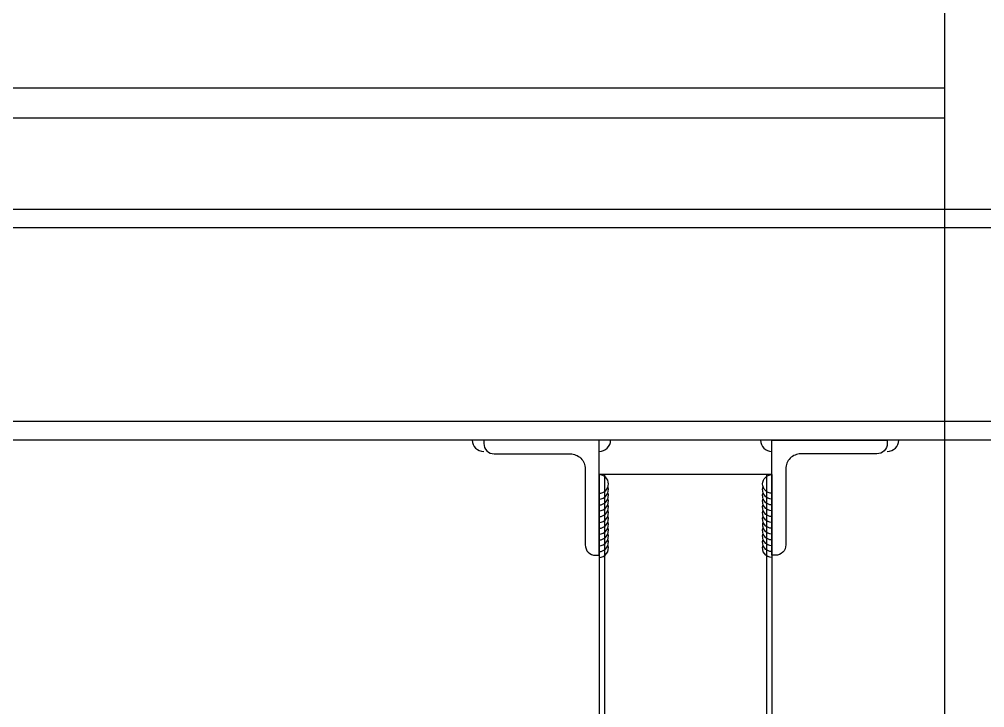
# Model space of a CAD drawing. Extents: x -3378 to 102197, y -3799 to 48702.
# Drawn here: x 90353 to 90771.8, y 23987.4 to 24285.9 of the extents above; entities that cross this region are included whole.
import ezdxf

# ---------------------------------------------------------------- set-up
doc = ezdxf.new("R2010")
doc.units = 0
for name, color, linetype in [('24WELD', 55, 'Continuous'), ('GM_SECT_15', 15, 'Continuous'), ('steel', 7, 'Continuous'), ('結構體 STRUCTURAL', 154, 'Continuous'), ('視覺模型鋁擠型暫替', 4, 'Continuous')]:
    doc.layers.add(name, color=color, linetype=linetype)

# ---------------------------------------------------------------- blocks, each defined once
blk = doc.blocks.new('*U423')
for centre, end in [((3.94, -0.69), 170.022), ((6.4, -1.13), 98.2318), ((8.86, -1.56), 98.2318), ((11.33, -1.99), 98.2318), ((13.79, -2.43), 98.2318), ((16.25, -2.86), 98.2318), ((18.71, -3.29), 98.2318), ((21.17, -3.73), 98.2318), ((23.64, -4.16), 98.2318), ((26.1, -4.59), 98.2318), ((28.56, -5.02), 98.2318), ((31.02, -5.46), 98.2318)]:
    blk.add_arc(centre, 4, 350.022, end)
blk = doc.blocks.new('*U453')
for centre, end in [((3.94, -0.69), 170.022), ((6.4, -1.13), 98.2318), ((8.86, -1.56), 98.2318), ((11.33, -1.99), 98.2318), ((13.79, -2.43), 98.2318), ((16.25, -2.86), 98.2318), ((18.71, -3.29), 98.2318), ((21.17, -3.73), 98.2318), ((23.64, -4.16), 98.2318), ((26.1, -4.59), 98.2318), ((28.56, -5.02), 98.2318), ((31.02, -5.46), 98.2318)]:
    blk.add_arc(centre, 4, 350.022, end)

msp = doc.modelspace()

# ---------------------------------------------------------------- linework, layer by layer
at = {"color": 2}
for centre, start, end in [((90554.506, 24103.468, 0), 180, 270), ((90604.506, 24103.468, 0), 270, 360), ((90679.506, 24103.468, 0), 180, 270), ((90729.506, 24103.468, 0), 270, 360)]:
    msp.add_arc(centre, 5, start, end, dxfattribs=at)
msp.add_arc((90604.506, 24103.468, 0), 5, 179.9999994130306, 179.9999999899948)
at = {"layer": 'GM_SECT_15'}
for p, q in [((90679.506, 24088.468, 0), (90604.506, 24088.468, 0)), ((90604.506, 24088.468, 0), (90604.506, 23648.468, 0)), ((90606.806, 24088.468, 0), (90606.806, 23648.468, 0)), ((90677.206, 24088.468, 0), (90677.206, 23648.468, 0)), ((90679.506, 24088.468, 0), (90679.506, 23648.468, 0))]:
    msp.add_line(p, q, dxfattribs=at)
at = {"layer": 'steel', "elevation": 0}
for points in [[(90598.506, 24057.968, 0.4142136), (90603.006, 24053.468), (90604.506, 24053.468), (90604.506, 24103.468), (90554.506, 24103.468), (90554.506, 24101.968, 0.4142136), (90559.006, 24097.468), (90592.006, 24097.468, -0.4142136), (90598.506, 24090.968)], [(90685.506, 24057.968, -0.4142136), (90681.006, 24053.468), (90679.506, 24053.468), (90679.506, 24103.468), (90729.506, 24103.468), (90729.506, 24101.968, -0.4142136), (90725.006, 24097.468), (90692.006, 24097.468, 0.4142136), (90685.506, 24090.968)]]:
    msp.add_lwpolyline(points, format="xyb", close=True, dxfattribs=at)
at = {"layer": '結構體 STRUCTURAL'}
for p, q in [((90754.403, 33243.085, 0), (90754.403, 21180.095)), ((90754.403, 24256.085, 0), (86461.701, 24256.085, 0)), ((90754.403, 24243.085, 0), (86461.701, 24243.085, 0))]:
    msp.add_line(p, q, dxfattribs=at)
at = {"layer": '視覺模型鋁擠型暫替', "linetype": 'Continuous'}
for p, q in [((90857.201, 24203.468, 0), (89039.083, 24203.468, 0)), ((90857.201, 24195.468, 0), (89039.083, 24195.468, 0)), ((90857.201, 24111.468, 0), (89039.083, 24111.468, 0)), ((90857.201, 24103.468, 0), (89039.083, 24103.468, 0))]:
    msp.add_line(p, q, dxfattribs=at)

# ---------------------------------------------------------------- block references
at = {"layer": '24WELD', "yscale": 1.012500000000001, "zscale": 1.012500000000001}
for name, p, xscale, rotation in [('*U423', (90604.506, 24088.468, 0), 1.012500000000001, 279.9783111793436), ('*U453', (90679.506, 24088.468, 0), -1.012500000000001, 80.02168882065637)]:
    msp.add_blockref(name, p, dxfattribs=dict(at, xscale=xscale, rotation=rotation))

doc.saveas('drawing.dxf')
